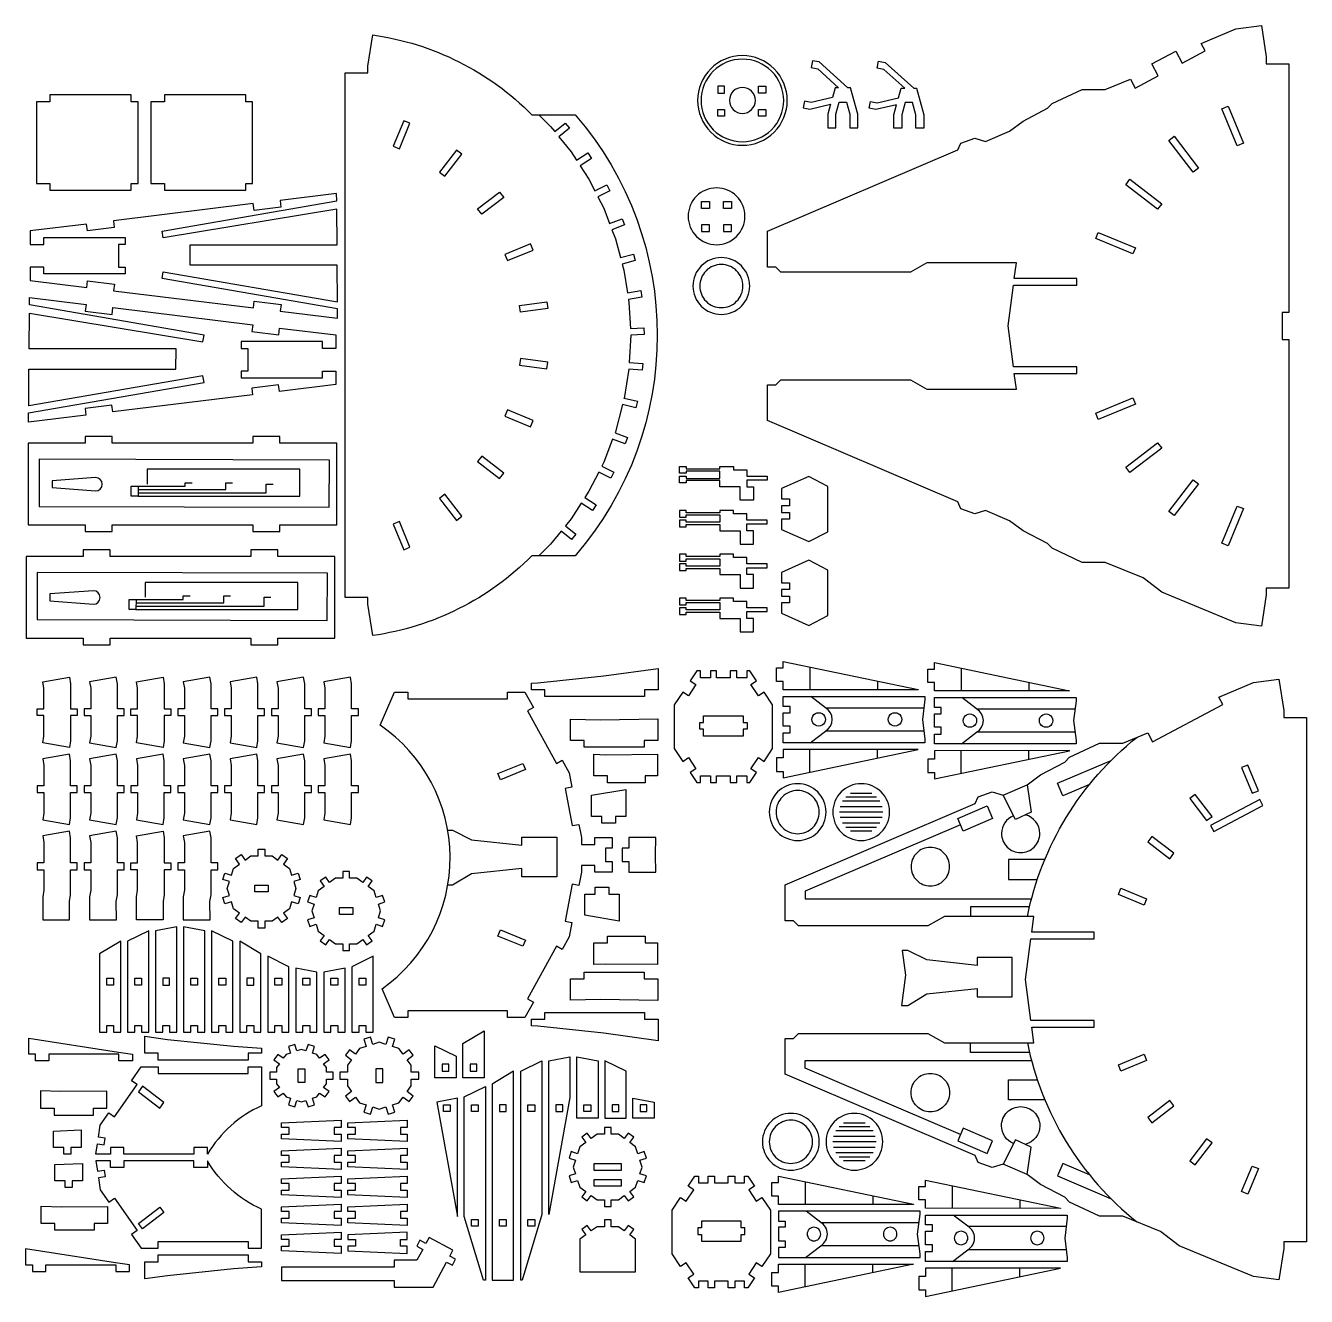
# Model space of a CAD drawing. Extents: x -686 to 269, y -233 to 145.
# Drawn here: x -302.1 to 77.5, y -233.5 to 143.1 of the extents above; entities that cross this region are included whole.
import ezdxf

# ---------------------------------------------------------------- set-up
doc = ezdxf.new("R2010")
doc.units = 0
doc.header["$MEASUREMENT"] = 0
doc.layers.add('CUT', color=18, linetype='CONTINUOUS')
doc.layers.add('ENGRAVE', color=1, linetype='CONTINUOUS')

msp = doc.modelspace()

# ---------------------------------------------------------------- linework, layer by layer
at = {"layer": 'CUT'}
for points in [[(-82.22, 26.08), (-82.22, 36.71), (-79.76, 36.71), (-78.28, 38.18), (-39.9, 38.18), (-34.98, 35.43), (-8.48, 35.43), (-9.09, 40.01), (9.43, 40.01), (9.43, 42.01), (-9.35, 42.01), (-10.95, 54.13), (-9.35, 66.23), (9.43, 66.23), (9.43, 68.23), (-9.09, 68.23), (-8.48, 72.83), (-34.98, 72.83), (-39.9, 70.07), (-78.28, 70.07), (-79.76, 71.55), (-82.22, 71.55), (-82.22, 82.18), (-25.83, 106.29), (-24.98, 108.28), (-20.82, 109.79), (-17.62, 108.81), (-10.49, 111.9), (-6.51, 114.79), (0.71, 118.62), (2.09, 120.02), (10.99, 124.23), (17.87, 124.23), (25.32, 127.27), (26.74, 124.61), (33.59, 128.25), (31.71, 131.78), (38.77, 135.54), (40.65, 132), (47.5, 135.65), (46.31, 137.88), (56.59, 142.14), (64.13, 143.13), (65.6, 133.84), (65.6, 131.84), (72.29, 131.84), (72.29, 58.13), (70.29, 58.13), (70.29, 50.13), (72.29, 50.13), (72.29, -23.59), (65.6, -23.59), (65.6, -25.59), (64.13, -34.88), (56.59, -33.88), (34.61, -24.78), (29.09, -20.55), (17.87, -15.98), (10.99, -15.98), (2.09, -11.77), (0.71, -10.36), (-6.51, -6.54), (-10.49, -3.64), (-17.62, -0.55), (-20.82, -1.54), (-24.98, -0.02), (-25.83, 1.97)], [(-71.65, 118.75), (-69.69, 118.36), (-63.53, 119.83), (-64.35, 116.85), (-64.35, 112.85), (-61.98, 112.85), (-61.98, 116.85), (-60.98, 120.49), (-58.85, 120.49), (-57.85, 116.85), (-57.85, 112.85), (-55.49, 112.85), (-55.49, 116.85), (-57.65, 124.72), (-58.44, 124.72), (-66.94, 132.36), (-68.9, 132.74), (-69.31, 130.67), (-67.35, 130.29), (-61.15, 124.72), (-62.18, 124.72), (-62.97, 121.86), (-69.3, 120.36), (-71.26, 120.74)], [(-52.08, 118.62), (-51.69, 120.62), (-49.73, 120.23), (-43.4, 121.73), (-42.61, 124.6), (-41.58, 124.6), (-47.78, 130.16), (-49.74, 130.54), (-49.34, 132.61), (-47.38, 132.23), (-38.87, 124.6), (-38.09, 124.6), (-35.92, 116.72), (-35.92, 112.72), (-38.28, 112.72), (-38.28, 116.72), (-39.29, 120.36), (-41.42, 120.36), (-42.42, 116.72), (-42.42, 112.72), (-44.78, 112.72), (-44.78, 116.72), (-43.96, 119.7), (-50.12, 118.24)], [(-298.92, 96.37), (-294.92, 96.37), (-294.92, 94.37), (-270.79, 94.37), (-270.79, 96.37), (-268.79, 96.37), (-268.79, 120.58), (-270.79, 120.58), (-270.79, 122.58), (-294.92, 122.58), (-294.92, 120.58), (-298.92, 120.58)], [(-264.99, 96.36), (-260.99, 96.36), (-260.99, 94.36), (-236.86, 94.36), (-236.86, 96.36), (-234.86, 96.36), (-234.86, 120.57), (-236.86, 120.57), (-236.86, 122.57), (-260.99, 122.57), (-260.99, 120.57), (-264.99, 120.57)], [(-97.01, 125.14), (-97.01, 123.14), (-94.98, 123.14), (-94.98, 125.14)], [(-84.86, 125.14), (-82.75, 125.14), (-82.75, 123.14), (-84.86, 123.14)], [(-97.01, 118.28), (-94.98, 118.28), (-94.98, 116.28), (-97.01, 116.28)], [(-84.86, 118.28), (-82.75, 118.28), (-82.75, 116.28), (-84.86, 116.28)], [(56.98, 107.51), (52.43, 118.48), (54.28, 119.25), (58.82, 108.27)], [(-193.19, 107.36), (-191.34, 106.6), (-188.2, 114.2), (-190.04, 114.96)], [(36.72, 109.11), (38.3, 110.33), (45.54, 100.9), (43.95, 99.68)], [(-179.45, 99.73), (-177.87, 98.52), (-172.86, 105.04), (-174.45, 106.26)], [(23.97, 95.99), (25.19, 97.58), (34.61, 90.35), (33.39, 88.76)], [(-300.76, 67.56), (-284, 65.52), (-283.76, 67.51), (-275.82, 66.53), (-276.06, 64.55), (-234.6, 59.5), (-234.36, 61.48), (-226.42, 60.51), (-226.66, 58.52), (-209.66, 56.45), (-209.69, 59.19), (-261.68, 68.17), (-261.34, 70.14), (-209.7, 61.29), (-209.79, 72.18), (-253.31, 72.18), (-253.36, 78.18), (-209.83, 78.18), (-209.92, 88.73), (-261.34, 80.22), (-261.68, 82.19), (-209.93, 91.2), (-209.95, 93.4), (-226.71, 91.35), (-226.47, 89.37), (-234.41, 88.39), (-234.65, 90.37), (-276.11, 85.3), (-275.87, 83.32), (-283.81, 82.35), (-284.05, 84.33), (-300.76, 82.29), (-300.76, 78.3), (-296.76, 78.3), (-296.76, 80.3), (-272.63, 80.3), (-272.63, 78.3), (-274.63, 78.3), (-274.63, 71.55), (-272.63, 71.55), (-272.63, 69.55), (-296.76, 69.55), (-296.76, 71.55), (-300.76, 71.55)], [(-166.94, 87.22), (-168.16, 88.81), (-161.63, 93.81), (-160.42, 92.23)], [(-101.77, 88.96), (-101.77, 90.96), (-99.41, 90.96), (-99.41, 88.96)], [(-95.28, 88.96), (-95.28, 90.96), (-92.91, 90.96), (-92.91, 88.96)], [(-101.77, 84.11), (-101.77, 82.11), (-99.41, 82.11), (-99.41, 84.11)], [(-92.91, 82.11), (-92.91, 84.11), (-95.28, 84.11), (-95.28, 82.11)], [(15.05, 80.02), (15.81, 81.87), (26.79, 77.32), (26.03, 75.47)], [(-159.31, 73.48), (-151.71, 76.63), (-152.48, 78.48), (-160.07, 75.33)], [(-301.24, 25.63), (-301.22, 28.37), (-249.22, 37.35), (-249.56, 39.32), (-301.2, 30.47), (-301.12, 41.36), (-257.59, 41.36), (-257.54, 47.36), (-301.07, 47.36), (-300.99, 57.92), (-249.56, 49.4), (-249.22, 51.37), (-300.97, 60.38), (-300.95, 62.58), (-284.19, 60.53), (-284.44, 58.55), (-276.5, 57.57), (-276.25, 59.56), (-234.79, 54.49), (-235.04, 52.5), (-227.1, 51.53), (-226.85, 53.51), (-210.14, 51.47), (-210.14, 47.48), (-214.14, 47.48), (-214.14, 49.48), (-238.27, 49.48), (-238.27, 47.48), (-236.27, 47.48), (-236.27, 40.74), (-238.27, 40.74), (-238.27, 38.74), (-214.14, 38.74), (-214.14, 40.74), (-210.14, 40.74), (-210.14, 36.75), (-226.9, 34.71), (-227.15, 36.69), (-235.09, 35.72), (-234.84, 33.73), (-276.3, 28.68), (-276.55, 30.66), (-284.49, 29.69), (-284.24, 27.7)], [(-155.49, 58.24), (-155.76, 60.22), (-147.6, 61.29), (-147.34, 59.31)], [(-155.76, 42.53), (-147.6, 41.45), (-147.34, 43.44), (-155.49, 44.51)], [(15.81, 26.39), (15.05, 28.24), (26.03, 32.78), (26.79, 30.94)], [(-160.07, 27.42), (-152.48, 24.27), (-151.71, 26.12), (-159.31, 29.26)], [(-301.39, -4.83), (-284.5, -4.83), (-284.5, -6.83), (-276.5, -6.83), (-276.5, -4.83), (-234.74, -4.83), (-234.74, -6.83), (-226.74, -6.83), (-226.74, -4.83), (-209.85, -4.83), (-209.85, 19.38), (-226.74, 19.38), (-226.74, 21.38), (-234.74, 21.38), (-234.74, 19.38), (-276.5, 19.38), (-276.5, 21.38), (-284.5, 21.38), (-284.5, 19.38), (-301.39, 19.38)], [(23.97, 12.26), (33.39, 19.5), (34.61, 17.91), (25.19, 10.68)], [(-168.16, 13.94), (-161.63, 8.93), (-160.42, 10.52), (-166.94, 15.53)], [(-108.36, 7.62), (-108.36, 9.62), (-106.36, 9.62), (-106.36, 8.95), (-96.36, 8.95), (-96.36, 11.12), (-106.36, 11.12), (-106.36, 10.46), (-108.36, 10.46), (-108.36, 12.46), (-106.36, 12.46), (-106.36, 11.79), (-96.36, 11.79), (-96.36, 12.46), (-92.36, 12.46), (-92.36, 11.46), (-88.36, 11.46), (-88.36, 9.62), (-82.36, 9.62), (-82.36, 8.46), (-88.36, 8.46), (-88.36, 6.46), (-86.36, 6.46), (-86.36, 2.46), (-90.36, 2.46), (-90.36, 6.46), (-96.36, 6.46), (-96.36, 8.29), (-106.36, 8.29), (-106.36, 7.62)], [(-78.1, -6.2), (-69.98, -9.79), (-64.37, -6.84), (-64.37, 6.54), (-69.98, 9.5), (-78.1, 5.91), (-78.1, 2.85), (-75.72, 2.85), (-75.72, 0.85), (-78.1, 0.85), (-78.1, -1.15), (-75.72, -1.15), (-75.72, -3.15), (-78.1, -3.15)], [(36.72, -0.85), (43.95, 8.57), (45.54, 7.35), (38.3, -2.07)], [(-179.45, 3.01), (-174.45, -3.51), (-172.86, -2.29), (-177.87, 4.23)], [(52.43, -10.23), (56.98, 0.75), (58.82, -0.01), (54.28, -10.99)], [(-108.36, -5.38), (-106.36, -5.38), (-106.36, -4.71), (-96.36, -4.71), (-96.36, -6.54), (-90.36, -6.54), (-90.36, -10.54), (-86.36, -10.54), (-86.36, -6.54), (-88.36, -6.54), (-88.36, -4.54), (-82.36, -4.54), (-82.36, -3.38), (-88.36, -3.38), (-88.36, -1.54), (-92.36, -1.54), (-92.36, -0.54), (-96.36, -0.54), (-96.36, -1.21), (-106.36, -1.21), (-106.36, -0.54), (-108.36, -0.54), (-108.36, -2.54), (-106.36, -2.54), (-106.36, -1.88), (-96.36, -1.88), (-96.36, -4.05), (-106.36, -4.05), (-106.36, -3.38), (-108.36, -3.38)], [(-190.04, -12.21), (-188.2, -11.45), (-191.34, -3.85), (-193.19, -4.62)], [(-302, -38.39), (-285.11, -38.39), (-285.11, -40.39), (-277.11, -40.39), (-277.11, -38.39), (-235.35, -38.39), (-235.35, -40.39), (-227.35, -40.39), (-227.35, -38.39), (-210.46, -38.39), (-210.46, -14.18), (-227.35, -14.18), (-227.35, -12.18), (-235.35, -12.18), (-235.35, -14.18), (-277.11, -14.18), (-277.11, -12.18), (-285.11, -12.18), (-285.11, -14.18), (-302, -14.18)], [(-108.36, -16.38), (-108.36, -18.38), (-106.36, -18.38), (-106.36, -17.71), (-96.36, -17.71), (-96.36, -19.54), (-90.36, -19.54), (-90.36, -23.54), (-86.36, -23.54), (-86.36, -19.54), (-88.36, -19.54), (-88.36, -17.54), (-82.36, -17.54), (-82.36, -16.38), (-88.36, -16.38), (-88.36, -14.54), (-92.36, -14.54), (-92.36, -13.54), (-96.36, -13.54), (-96.36, -14.21), (-106.36, -14.21), (-106.36, -13.54), (-108.36, -13.54), (-108.36, -15.54), (-106.36, -15.54), (-106.36, -14.88), (-96.36, -14.88), (-96.36, -17.04), (-106.36, -17.04), (-106.36, -16.38)], [(-78.1, -31.02), (-69.98, -34.61), (-64.37, -31.66), (-64.37, -18.27), (-69.98, -15.32), (-78.1, -18.91), (-78.1, -21.97), (-75.72, -21.97), (-75.72, -23.97), (-78.1, -23.97), (-78.1, -25.97), (-75.72, -25.97), (-75.72, -27.97), (-78.1, -27.97)], [(-108.36, -29.38), (-108.36, -31.38), (-106.36, -31.38), (-106.36, -30.71), (-96.36, -30.71), (-96.36, -32.54), (-90.36, -32.54), (-90.36, -36.54), (-86.36, -36.54), (-86.36, -32.54), (-88.36, -32.54), (-88.36, -30.54), (-82.36, -30.54), (-82.36, -29.38), (-88.36, -29.38), (-88.36, -27.54), (-92.36, -27.54), (-92.36, -26.54), (-96.36, -26.54), (-96.36, -27.21), (-106.36, -27.21), (-106.36, -26.54), (-108.36, -26.54), (-108.36, -28.54), (-106.36, -28.54), (-106.36, -27.87), (-96.36, -27.87), (-96.36, -30.04), (-106.36, -30.04), (-106.36, -29.38)], [(-79.56, -51.21), (-79.56, -47.21), (-77.56, -47.21), (-77.56, -45.3), (-37.57, -53.65), (-37.57, -53.7), (-77.56, -53.67), (-77.56, -51.21)], [(-152.19, -53.71), (-152.19, -51.77), (-150.3, -51.64), (-130.74, -49.58), (-114.65, -47.38), (-114.65, -53.71), (-118.66, -53.71), (-118.66, -55.71), (-148.2, -55.71), (-148.2, -53.71)], [(-107.35, -74.91), (-105.69, -73.8), (-103.47, -77.13), (-105.14, -78.24), (-103.18, -81.19), (-102.11, -81.19), (-102.11, -79.19), (-99.18, -79.19), (-99.18, -81.19), (-97.31, -81.19), (-97.31, -79.19), (-93.31, -79.19), (-93.31, -81.19), (-91.31, -81.19), (-91.31, -79.19), (-88.38, -79.19), (-88.38, -81.19), (-87.43, -81.19), (-85.48, -78.24), (-87.14, -77.13), (-84.93, -73.8), (-83.26, -74.91), (-80.74, -71.11), (-80.74, -58.19), (-83.26, -54.4), (-84.93, -55.5), (-87.14, -52.17), (-85.48, -51.07), (-87.43, -48.12), (-88.38, -48.12), (-88.38, -50.12), (-91.31, -50.12), (-91.31, -48.12), (-93.31, -48.12), (-93.31, -50.12), (-97.31, -50.12), (-97.31, -48.12), (-99.18, -48.12), (-99.18, -50.12), (-102.11, -50.12), (-102.11, -48.12), (-103.18, -48.12), (-105.14, -51.07), (-103.47, -52.17), (-105.69, -55.5), (-107.35, -54.4), (-109.87, -58.19), (-109.87, -71.11)], [(-34.76, -51.55), (-34.76, -47.55), (-32.76, -47.55), (-32.76, -45.65), (7.23, -54), (7.23, -54.04), (-32.76, -54.02), (-32.76, -51.55)], [(-297.03, -69.4), (-296.69, -67.43), (-296.69, -61.35), (-298.69, -61.35), (-298.69, -59.35), (-296.69, -59.35), (-296.69, -53.26), (-297.03, -51.29), (-289.15, -49.93), (-288.81, -51.9), (-288.81, -59.35), (-286.81, -59.35), (-286.81, -61.35), (-288.81, -61.35), (-288.81, -68.8), (-289.15, -70.77)], [(-283.15, -69.4), (-275.26, -70.77), (-274.92, -68.8), (-274.92, -61.35), (-272.92, -61.35), (-272.92, -59.35), (-274.92, -59.35), (-274.92, -51.9), (-275.26, -49.93), (-283.15, -51.29), (-282.81, -53.26), (-282.81, -59.35), (-284.81, -59.35), (-284.81, -61.35), (-282.81, -61.35), (-282.81, -67.43)], [(-269.26, -69.4), (-268.92, -67.43), (-268.92, -61.35), (-270.92, -61.35), (-270.92, -59.35), (-268.92, -59.35), (-268.92, -53.26), (-269.26, -51.29), (-261.38, -49.93), (-261.04, -51.9), (-261.04, -59.35), (-259.04, -59.35), (-259.04, -61.35), (-261.04, -61.35), (-261.04, -68.8), (-261.38, -70.77)], [(-255.38, -69.4), (-247.5, -70.77), (-247.16, -68.8), (-247.16, -61.35), (-245.16, -61.35), (-245.16, -59.35), (-247.16, -59.35), (-247.16, -51.9), (-247.5, -49.93), (-255.38, -51.29), (-255.04, -53.26), (-255.04, -59.35), (-257.04, -59.35), (-257.04, -61.35), (-255.04, -61.35), (-255.04, -67.43)], [(-241.5, -69.4), (-233.62, -70.77), (-233.28, -68.8), (-233.28, -61.35), (-231.28, -61.35), (-231.28, -59.35), (-233.28, -59.35), (-233.28, -51.9), (-233.62, -49.93), (-241.5, -51.29), (-241.16, -53.26), (-241.16, -59.35), (-243.16, -59.35), (-243.16, -61.35), (-241.16, -61.35), (-241.16, -67.43)], [(-227.62, -69.4), (-219.74, -70.77), (-219.4, -68.8), (-219.4, -61.35), (-217.4, -61.35), (-217.4, -59.35), (-219.4, -59.35), (-219.4, -51.9), (-219.74, -49.93), (-227.62, -51.29), (-227.28, -53.26), (-227.28, -59.35), (-229.28, -59.35), (-229.28, -61.35), (-227.28, -61.35), (-227.28, -67.43)], [(-213.74, -69.4), (-205.86, -70.77), (-205.51, -68.8), (-205.51, -61.35), (-203.51, -61.35), (-203.51, -59.35), (-205.51, -59.35), (-205.51, -51.9), (-205.86, -49.93), (-213.74, -51.29), (-213.4, -53.26), (-213.4, -59.35), (-215.4, -59.35), (-215.4, -61.35), (-213.4, -61.35), (-213.4, -67.43)], [(-77.04, -167.64), (-77.04, -157.01), (-74.58, -157.01), (-73.1, -155.54), (-34.72, -155.54), (-29.8, -158.29), (-3.31, -158.29), (-3.91, -153.7), (14.61, -153.7), (14.61, -151.72), (-4.17, -151.72), (-5.77, -139.59), (-4.17, -127.49), (14.61, -127.49), (14.61, -125.49), (-3.91, -125.49), (-3.31, -120.89), (-29.8, -120.89), (-34.72, -123.65), (-73.1, -123.65), (-74.58, -122.17), (-77.04, -122.17), (-77.04, -111.54), (-20.66, -87.43), (-19.8, -85.44), (-15.64, -83.93), (-12.44, -84.91), (-5.31, -81.82), (-1.33, -78.93), (5.89, -75.1), (7.27, -73.7), (16.16, -69.49), (23.05, -69.49), (30.5, -66.46), (31.91, -69.12), (52.68, -58.07), (51.49, -55.84), (61.76, -51.58), (69.31, -50.59), (70.78, -59.88), (70.78, -61.88), (77.47, -61.88), (77.47, -217.31), (70.78, -217.31), (70.78, -219.31), (69.31, -228.6), (61.76, -227.6), (39.79, -218.5), (34.27, -214.27), (23.05, -209.7), (16.16, -209.7), (7.27, -205.49), (5.89, -204.08), (-1.33, -200.26), (-5.31, -197.37), (-12.44, -194.28), (-15.64, -195.26), (-19.8, -193.74), (-20.66, -191.75)], [(-77.56, -69.4), (-77.56, -66.48), (-75.56, -66.48), (-75.56, -64.48), (-77.56, -64.48), (-77.56, -60.48), (-75.56, -60.48), (-75.56, -58.6), (-77.56, -58.6), (-77.56, -55.67), (-35.57, -55.67), (-35.57, -56.6), (-36.35, -62.48), (-35.57, -68.35), (-35.57, -69.4)], [(-32.76, -69.75), (-32.76, -66.82), (-30.76, -66.82), (-30.76, -64.82), (-32.76, -64.82), (-32.76, -60.82), (-30.76, -60.82), (-30.76, -58.95), (-32.76, -58.95), (-32.76, -56.02), (9.23, -56.02), (9.23, -56.95), (8.46, -62.82), (9.23, -68.7), (9.23, -69.75)], [(-140.6, -68.73), (-140.6, -62.4), (-131.74, -62.63), (-114.79, -62.31), (-114.79, -68.73), (-118.79, -68.73), (-118.79, -70.73), (-136.6, -70.73), (-136.6, -68.73)], [(-101.18, -67.4), (-101.18, -65.4), (-102.28, -65.4), (-102.28, -63.4), (-101.18, -63.4), (-101.18, -61.4), (-89.43, -61.4), (-89.43, -63.4), (-88.28, -63.4), (-88.28, -65.4), (-89.43, -65.4), (-89.43, -67.4)], [(-79.56, -77.87), (-77.56, -77.87), (-77.56, -79.78), (-37.57, -71.43), (-37.57, -71.38), (-77.56, -71.4), (-77.56, -73.87), (-79.56, -73.87)], [(-34.76, -78.22), (-32.76, -78.22), (-32.76, -80.12), (7.23, -71.77), (7.23, -71.73), (-32.76, -71.75), (-32.76, -74.22), (-34.76, -74.22)], [(-297.03, -92.24), (-289.15, -93.6), (-288.81, -91.63), (-288.81, -84.18), (-286.81, -84.18), (-286.81, -82.18), (-288.81, -82.18), (-288.81, -74.74), (-289.15, -72.77), (-297.03, -74.13), (-296.69, -76.1), (-296.69, -82.18), (-298.69, -82.18), (-298.69, -84.18), (-296.69, -84.18), (-296.69, -90.27)], [(-283.15, -92.24), (-275.26, -93.6), (-274.92, -91.63), (-274.92, -84.18), (-272.92, -84.18), (-272.92, -82.18), (-274.92, -82.18), (-274.92, -74.74), (-275.26, -72.77), (-283.15, -74.13), (-282.81, -76.1), (-282.81, -82.18), (-284.81, -82.18), (-284.81, -84.18), (-282.81, -84.18), (-282.81, -90.27)], [(-269.26, -92.24), (-261.38, -93.6), (-261.04, -91.63), (-261.04, -84.18), (-259.04, -84.18), (-259.04, -82.18), (-261.04, -82.18), (-261.04, -74.74), (-261.38, -72.77), (-269.26, -74.13), (-268.92, -76.1), (-268.92, -82.18), (-270.92, -82.18), (-270.92, -84.18), (-268.92, -84.18), (-268.92, -90.27)], [(-255.38, -92.24), (-247.5, -93.6), (-247.16, -91.63), (-247.16, -84.18), (-245.16, -84.18), (-245.16, -82.18), (-247.16, -82.18), (-247.16, -74.74), (-247.5, -72.77), (-255.38, -74.13), (-255.04, -76.1), (-255.04, -82.18), (-257.04, -82.18), (-257.04, -84.18), (-255.04, -84.18), (-255.04, -90.27)], [(-241.5, -92.24), (-233.62, -93.6), (-233.28, -91.63), (-233.28, -84.18), (-231.28, -84.18), (-231.28, -82.18), (-233.28, -82.18), (-233.28, -74.74), (-233.62, -72.77), (-241.5, -74.13), (-241.16, -76.1), (-241.16, -82.18), (-243.16, -82.18), (-243.16, -84.18), (-241.16, -84.18), (-241.16, -90.27)], [(-227.62, -92.24), (-219.74, -93.6), (-219.4, -91.63), (-219.4, -84.18), (-217.4, -84.18), (-217.4, -82.18), (-219.4, -82.18), (-219.4, -74.74), (-219.74, -72.77), (-227.62, -74.13), (-227.28, -76.1), (-227.28, -82.18), (-229.28, -82.18), (-229.28, -84.18), (-227.28, -84.18), (-227.28, -90.27)], [(-213.74, -92.24), (-205.86, -93.6), (-205.51, -91.63), (-205.51, -84.18), (-203.51, -84.18), (-203.51, -82.18), (-205.51, -82.18), (-205.51, -74.74), (-205.86, -72.77), (-213.74, -74.13), (-213.4, -76.1), (-213.4, -82.18), (-215.4, -82.18), (-215.4, -84.18), (-213.4, -84.18), (-213.4, -90.27)], [(-161.36, -80.39), (-162.13, -78.55), (-154.78, -75.5), (-154.01, -77.35)], [(-133.68, -72.81), (-130.18, -72.94), (-114.88, -72.79), (-114.88, -79.23), (-118.51, -79.23), (-118.51, -81.23), (-129.68, -81.23), (-129.68, -79.23), (-133.68, -79.23)], [(61.39, -84.37), (63.24, -83.6), (60.09, -76.01), (58.24, -76.77)], [(-134.43, -91.22), (-134.43, -84.97), (-124.21, -83.22), (-124.21, -91.22), (-127.32, -91.22), (-127.32, -93.22), (-131.32, -93.22), (-131.32, -91.22)], [(42.91, -85.93), (47.91, -92.45), (49.5, -91.23), (44.49, -84.71)], [(50.03, -95.72), (64.61, -87.97), (63.67, -86.21), (49.1, -93.95)], [(-297.03, -121.82), (-289.07, -121.82), (-289.15, -116.44), (-288.81, -114.47), (-288.81, -107.02), (-286.81, -107.02), (-286.81, -105.02), (-288.81, -105.02), (-288.81, -97.57), (-289.15, -95.6), (-297.03, -96.96), (-296.69, -98.93), (-296.69, -105.02), (-298.69, -105.02), (-298.69, -107.02), (-296.69, -107.02), (-296.69, -113.1), (-297.03, -115.07)], [(-283.15, -121.82), (-275.19, -121.82), (-275.26, -116.44), (-274.92, -114.47), (-274.92, -107.02), (-272.92, -107.02), (-272.92, -105.02), (-274.92, -105.02), (-274.92, -97.57), (-275.26, -95.6), (-283.15, -96.96), (-282.81, -98.93), (-282.81, -105.02), (-284.81, -105.02), (-284.81, -107.02), (-282.81, -107.02), (-282.81, -113.1), (-283.15, -115.07)], [(-269.26, -121.82), (-269.26, -115.07), (-268.92, -113.1), (-268.92, -107.02), (-270.92, -107.02), (-270.92, -105.02), (-268.92, -105.02), (-268.92, -98.93), (-269.26, -96.96), (-261.38, -95.6), (-261.04, -97.57), (-261.04, -105.02), (-259.04, -105.02), (-259.04, -107.02), (-261.04, -107.02), (-261.04, -114.47), (-261.38, -116.44), (-261.31, -121.82)], [(-255.38, -121.82), (-247.43, -121.82), (-247.5, -116.44), (-247.16, -114.47), (-247.16, -107.02), (-245.16, -107.02), (-245.16, -105.02), (-247.16, -105.02), (-247.16, -97.57), (-247.5, -95.6), (-255.38, -96.96), (-255.04, -98.93), (-255.04, -105.02), (-257.04, -105.02), (-257.04, -107.02), (-255.04, -107.02), (-255.04, -113.1), (-255.38, -115.07)], [(-125.32, -104.62), (-123.32, -104.62), (-123.32, -107.73), (-115.32, -107.73), (-115.43, -102.62), (-115.32, -97.51), (-123.32, -97.51), (-123.32, -100.62), (-125.32, -100.62)], [(30.46, -98.74), (36.99, -103.75), (38.2, -102.16), (31.68, -97.15)], [(-243.64, -115.26), (-241.74, -114.65), (-242.41, -112.6), (-241.74, -110.55), (-243.64, -109.94), (-243.03, -108.03), (-241.12, -108.65), (-240.46, -106.61), (-238.72, -105.34), (-239.89, -103.72), (-238.28, -102.55), (-237.1, -104.17), (-235.36, -102.9), (-233.21, -102.9), (-233.21, -100.9), (-231.21, -100.9), (-231.21, -102.9), (-229.06, -102.9), (-227.32, -104.17), (-226.14, -102.55), (-224.52, -103.72), (-225.7, -105.34), (-223.96, -106.61), (-223.29, -108.65), (-221.39, -108.03), (-220.77, -109.94), (-222.67, -110.55), (-222.01, -112.6), (-222.67, -114.65), (-220.77, -115.26), (-221.39, -117.17), (-223.29, -116.55), (-223.96, -118.6), (-225.7, -119.86), (-224.52, -121.48), (-226.14, -122.65), (-227.32, -121.04), (-229.06, -122.3), (-231.21, -122.3), (-231.21, -124.3), (-233.21, -124.3), (-233.21, -122.3), (-235.36, -122.3), (-237.1, -121.04), (-238.28, -122.65), (-239.89, -121.48), (-238.72, -119.86), (-240.46, -118.6), (-241.12, -116.55), (-243.03, -117.17)], [(-218.55, -121.9), (-217.93, -123.8), (-216.03, -123.18), (-215.37, -125.23), (-213.63, -126.5), (-214.8, -128.11), (-213.18, -129.29), (-212.01, -127.67), (-210.27, -128.94), (-208.12, -128.94), (-208.12, -130.94), (-206.12, -130.94), (-206.12, -128.94), (-203.96, -128.94), (-202.22, -127.67), (-201.05, -129.29), (-199.43, -128.11), (-200.61, -126.5), (-198.86, -125.23), (-198.2, -123.18), (-196.3, -123.8), (-195.68, -121.9), (-197.58, -121.28), (-196.92, -119.24), (-197.58, -117.19), (-195.68, -116.57), (-196.3, -114.67), (-198.2, -115.29), (-198.86, -113.24), (-200.61, -111.98), (-199.43, -110.36), (-201.05, -109.18), (-202.22, -110.8), (-203.96, -109.54), (-206.12, -109.54), (-206.12, -107.54), (-208.12, -107.54), (-208.12, -109.54), (-210.27, -109.54), (-212.01, -110.8), (-213.18, -109.18), (-214.8, -110.36), (-213.63, -111.98), (-215.37, -113.24), (-216.03, -115.29), (-217.93, -114.67), (-218.55, -116.57), (-216.65, -117.19), (-217.32, -119.24), (-216.65, -121.28)], [(-234.21, -113.6), (-234.21, -111.6), (-230.21, -111.6), (-230.21, -113.6)], [(-136.38, -120.48), (-136.38, -114.23), (-133.27, -114.23), (-133.27, -112.23), (-129.27, -112.23), (-129.27, -114.23), (-126.16, -114.23), (-126.16, -122.23)], [(29.36, -117.48), (21.76, -114.34), (22.52, -112.49), (30.12, -115.64)], [(-209.12, -120.24), (-209.12, -118.24), (-205.12, -118.24), (-205.12, -120.24)], [(-271.89, -155.19), (-269.74, -155.19), (-269.74, -153.19), (-267.74, -153.19), (-267.74, -155.19), (-265.59, -155.19), (-265.59, -125.12), (-271.89, -128.19)], [(-263.59, -155.19), (-261.44, -155.19), (-261.44, -153.19), (-259.44, -153.19), (-259.44, -155.19), (-257.28, -155.19), (-257.28, -123.95), (-263.59, -125.12)], [(-255.28, -155.19), (-253.13, -155.19), (-253.13, -153.19), (-251.13, -153.19), (-251.13, -155.19), (-248.98, -155.19), (-248.98, -125.12), (-255.28, -123.95)], [(-246.98, -155.19), (-244.83, -155.19), (-244.83, -153.19), (-242.83, -153.19), (-242.83, -155.19), (-240.68, -155.19), (-240.68, -128.19), (-246.98, -125.12)], [(-162.13, -126.67), (-161.36, -124.82), (-154.01, -127.86), (-154.78, -129.71)], [(-278.04, -155.19), (-278.04, -153.19), (-276.04, -153.19), (-276.04, -155.19), (-273.89, -155.19), (-273.89, -128.19), (-280.19, -131.97), (-280.19, -155.19)], [(-238.68, -155.19), (-236.53, -155.19), (-236.53, -153.19), (-234.53, -153.19), (-234.53, -155.19), (-232.37, -155.19), (-232.37, -131.97), (-238.68, -128.19)], [(-133.68, -135.1), (-133.68, -128.69), (-129.68, -128.69), (-129.68, -126.69), (-118.51, -126.69), (-118.51, -128.69), (-114.88, -128.69), (-114.88, -135.12), (-130.18, -134.98)], [(-230.37, -155.19), (-228.22, -155.19), (-228.22, -153.19), (-226.22, -153.19), (-226.22, -155.19), (-224.07, -155.19), (-224.07, -135.75), (-230.37, -132.68)], [(-205.46, -155.19), (-203.31, -155.19), (-203.31, -153.19), (-201.31, -153.19), (-201.31, -155.19), (-199.16, -155.19), (-199.16, -132.68), (-205.46, -135.75)], [(-42.53, -147.26), (-40.68, -147.26), (-35.04, -143.84), (-20.06, -142.26), (-20.06, -144.72), (-9.73, -144.72), (-9.73, -133.01), (-20.06, -133.01), (-20.06, -135.37), (-35.04, -133.77), (-40.68, -130.96), (-42.3, -130.96), (-41.34, -138.23)], [(-222.07, -155.19), (-219.92, -155.19), (-219.92, -153.19), (-217.92, -153.19), (-217.92, -155.19), (-215.77, -155.19), (-215.77, -137.35), (-222.07, -136.18)], [(-213.77, -155.19), (-211.62, -155.19), (-211.62, -153.19), (-209.62, -153.19), (-209.62, -155.19), (-207.46, -155.19), (-207.46, -136.18), (-213.77, -137.35)], [(-278.04, -141.19), (-278.04, -139.19), (-276.04, -139.19), (-276.04, -141.19)], [(-269.74, -141.19), (-269.74, -139.19), (-267.74, -139.19), (-267.74, -141.19)], [(-259.44, -139.19), (-261.44, -139.19), (-261.44, -141.19), (-259.44, -141.19)], [(-253.13, -141.19), (-253.13, -139.19), (-251.13, -139.19), (-251.13, -141.19)], [(-244.83, -141.19), (-244.83, -139.19), (-242.83, -139.19), (-242.83, -141.19)], [(-236.53, -141.19), (-234.53, -141.19), (-234.53, -139.19), (-236.53, -139.19)], [(-228.22, -141.19), (-228.22, -139.19), (-226.22, -139.19), (-226.22, -141.19)], [(-219.92, -141.19), (-219.92, -139.19), (-217.92, -139.19), (-217.92, -141.19)], [(-211.62, -141.19), (-211.62, -139.19), (-209.62, -139.19), (-209.62, -141.19)], [(-203.31, -141.19), (-203.31, -139.19), (-201.31, -139.19), (-201.31, -141.19)], [(-140.6, -145.72), (-140.6, -139.39), (-136.6, -139.39), (-136.6, -137.39), (-118.79, -137.39), (-118.79, -139.39), (-114.79, -139.39), (-114.79, -145.8), (-131.74, -145.49)], [(-152.19, -153.3), (-152.19, -151.35), (-148.19, -151.35), (-148.19, -149.35), (-118.66, -149.35), (-118.66, -151.35), (-114.65, -151.35), (-114.65, -157.68), (-130.74, -155.48), (-150.3, -153.42)], [(-172.53, -168.68), (-172.53, -158.53), (-166.23, -154.74), (-166.23, -168.68)], [(-301.2, -161.7), (-301.2, -156.89), (-274.61, -161.13), (-270.46, -161.7), (-270.46, -163.7), (-274.46, -163.7), (-274.46, -161.7), (-295.2, -161.7), (-295.2, -163.7), (-299.2, -163.7), (-299.2, -161.7)], [(-266.79, -161.43), (-266.79, -156.37), (-260.06, -157.29), (-240.52, -159.35), (-232.18, -159.91), (-232.18, -161.43), (-236.18, -161.43), (-236.18, -163.43), (-262.79, -163.43), (-262.79, -161.43)], [(-227.35, -174.36), (-225.74, -173.19), (-224.92, -174.32), (-223.59, -174.75), (-224.21, -176.65), (-222.3, -177.27), (-221.69, -175.37), (-220.36, -175.8), (-219.03, -175.37), (-218.41, -177.27), (-216.51, -176.65), (-217.13, -174.75), (-215.8, -174.32), (-214.98, -173.19), (-213.37, -174.36), (-212.19, -172.75), (-213.81, -171.57), (-212.99, -170.44), (-212.99, -169.05), (-210.99, -169.05), (-210.99, -167.05), (-212.99, -167.05), (-212.99, -165.65), (-213.81, -164.52), (-212.19, -163.35), (-213.37, -161.73), (-214.98, -162.9), (-215.8, -161.78), (-217.13, -161.34), (-216.51, -159.44), (-218.41, -158.82), (-219.03, -160.73), (-220.36, -160.3), (-221.69, -160.73), (-222.3, -158.82), (-224.21, -159.44), (-223.59, -161.34), (-224.92, -161.78), (-225.74, -162.9), (-227.35, -161.73), (-228.53, -163.35), (-226.91, -164.52), (-227.73, -165.65), (-227.73, -167.05), (-229.73, -167.05), (-229.73, -169.05), (-227.73, -169.05), (-227.73, -170.44), (-226.91, -171.57), (-228.53, -172.75)], [(-206.17, -175.73), (-204.33, -174.4), (-203.12, -176.07), (-201.15, -176.71), (-201.85, -178.87), (-199.95, -179.48), (-199.25, -177.33), (-197.29, -177.97), (-195.32, -177.33), (-194.62, -179.48), (-192.72, -178.87), (-193.42, -176.71), (-191.46, -176.07), (-190.24, -174.4), (-188.41, -175.73), (-187.23, -174.11), (-189.07, -172.78), (-187.85, -171.11), (-187.85, -169.05), (-185.59, -169.05), (-185.59, -167.05), (-187.85, -167.05), (-187.85, -164.98), (-189.07, -163.31), (-187.23, -161.98), (-188.41, -160.36), (-190.24, -161.69), (-191.46, -160.02), (-193.42, -159.38), (-192.72, -157.23), (-194.62, -156.61), (-195.32, -158.77), (-197.29, -158.13), (-199.25, -158.77), (-199.95, -156.61), (-201.85, -157.23), (-201.15, -159.38), (-203.12, -160.02), (-204.33, -161.69), (-206.17, -160.36), (-207.34, -161.98), (-205.51, -163.31), (-206.72, -164.98), (-206.72, -167.05), (-208.99, -167.05), (-208.99, -169.05), (-206.72, -169.05), (-206.72, -171.11), (-205.51, -172.78), (-207.34, -174.11)], [(-180.84, -168.68), (-180.84, -159.23), (-174.53, -162.3), (-174.53, -168.68)], [(-147.08, -209.17), (-147.08, -163.67), (-140.78, -162.5), (-140.78, -174.5)], [(-138.78, -180.68), (-138.78, -162.5), (-132.47, -163.67), (-132.47, -180.68)], [(29.36, -161.7), (30.12, -163.55), (22.52, -166.7), (21.76, -164.85)], [(-219.36, -166.05), (-219.36, -170.05), (-221.36, -170.05), (-221.36, -166.05)], [(-198.29, -170.05), (-196.29, -170.05), (-196.29, -166.05), (-198.29, -166.05)], [(-176.68, -166.68), (-176.68, -164.68), (-178.68, -164.68), (-178.68, -166.68)], [(-168.38, -166.68), (-168.38, -164.68), (-170.38, -164.68), (-170.38, -166.68)], [(-157.5, -228.67), (-157.5, -166.74), (-163.81, -170.52), (-163.81, -228.67)], [(-155.38, -228.67), (-155.38, -166.74), (-149.08, -163.67), (-149.08, -209.17), (-154.92, -228.67)], [(-130.47, -180.68), (-124.17, -180.68), (-124.17, -166.74), (-130.47, -163.67)], [(-297.67, -177.71), (-293.67, -177.71), (-293.67, -179.71), (-282.03, -179.71), (-282.03, -177.71), (-278.03, -177.71), (-278.03, -172.65), (-291.65, -172.75), (-297.67, -172.52)], [(-261.13, -176.05), (-267.44, -171.21), (-268.66, -172.8), (-262.35, -177.64)], [(-165.81, -228.67), (-166.42, -228.67), (-172.11, -209.83), (-172.11, -174.29), (-165.81, -171.23)], [(-174.11, -209.83), (-174.11, -174.73), (-180.25, -175.87)], [(-178.26, -178.68), (-178.26, -176.68), (-176.26, -176.68), (-176.26, -178.68)], [(-169.96, -178.68), (-169.96, -176.68), (-167.96, -176.68), (-167.96, -178.68)], [(-159.65, -176.68), (-161.65, -176.68), (-161.65, -178.68), (-159.65, -178.68)], [(-153.23, -178.68), (-153.23, -176.68), (-151.23, -176.68), (-151.23, -178.68)], [(-144.93, -178.68), (-142.93, -178.68), (-142.93, -176.68), (-144.93, -176.68)], [(-136.63, -178.68), (-136.63, -176.68), (-134.63, -176.68), (-134.63, -178.68)], [(-128.32, -178.68), (-126.32, -178.68), (-126.32, -176.68), (-128.32, -176.68)], [(-122.17, -180.68), (-122.17, -174.73), (-115.87, -175.9), (-115.87, -180.68)], [(-118.02, -178.68), (-118.02, -176.68), (-120.02, -176.68), (-120.02, -178.68)], [(30.46, -180.45), (31.68, -182.03), (38.2, -177.03), (36.99, -175.44)], [(-226.24, -186.79), (-226.24, -185.39), (-223.99, -185.39), (-223.99, -183.39), (-226.24, -183.39), (-226.24, -182), (-208.61, -181.24), (-208.61, -183.39), (-210.63, -183.39), (-210.63, -185.39), (-208.61, -185.39), (-208.61, -187.54)], [(-206.61, -186.79), (-206.61, -185.39), (-204.37, -185.39), (-204.37, -183.39), (-206.61, -183.39), (-206.61, -182), (-188.99, -181.24), (-188.99, -183.39), (-191.01, -183.39), (-191.01, -185.39), (-188.99, -185.39), (-188.99, -187.54)], [(-293.87, -189.33), (-293.87, -184.48), (-285.66, -184.15), (-285.66, -189.33), (-288.76, -189.33), (-288.76, -191.33), (-290.76, -191.33), (-290.76, -189.33)], [(-140.41, -199.69), (-138.51, -199.07), (-137.84, -201.11), (-136.1, -202.38), (-137.28, -204), (-135.66, -205.17), (-134.48, -203.55), (-132.74, -204.82), (-130.59, -204.82), (-130.59, -206.82), (-128.59, -206.82), (-128.59, -204.82), (-126.44, -204.82), (-124.7, -203.55), (-123.52, -205.17), (-121.9, -204), (-123.08, -202.38), (-121.34, -201.11), (-120.67, -199.07), (-118.77, -199.69), (-118.15, -197.78), (-120.06, -197.17), (-119.39, -195.12), (-120.06, -193.07), (-118.15, -192.45), (-118.77, -190.55), (-120.67, -191.17), (-121.34, -189.12), (-123.08, -187.86), (-121.9, -186.24), (-123.52, -185.07), (-124.7, -186.68), (-126.44, -185.42), (-128.59, -185.42), (-128.59, -183.42), (-130.59, -183.42), (-130.59, -185.42), (-132.74, -185.42), (-134.48, -186.68), (-135.66, -185.07), (-137.28, -186.24), (-136.1, -187.86), (-137.84, -189.12), (-138.51, -191.17), (-140.41, -190.55), (-141.03, -192.45), (-139.12, -193.07), (-139.79, -195.12), (-139.12, -197.17), (-141.03, -197.78)], [(-226.24, -195.09), (-226.24, -193.7), (-223.99, -193.7), (-223.99, -191.7), (-226.24, -191.7), (-226.24, -190.3), (-208.61, -189.54), (-208.61, -191.7), (-210.63, -191.7), (-210.63, -193.7), (-208.61, -193.7), (-208.61, -195.85)], [(-206.61, -195.09), (-206.61, -193.7), (-204.37, -193.7), (-204.37, -191.7), (-206.61, -191.7), (-206.61, -190.3), (-188.99, -189.54), (-188.99, -191.7), (-191.01, -191.7), (-191.01, -193.7), (-188.99, -193.7), (-188.99, -195.85)], [(42.91, -193.26), (44.49, -194.48), (49.5, -187.95), (47.91, -186.74)], [(-293.48, -199.22), (-293.48, -194.37), (-285.27, -194.04), (-285.27, -199.22), (-288.37, -199.22), (-288.37, -201.22), (-290.37, -201.22), (-290.37, -199.22)], [(-133.59, -196.12), (-133.59, -194.12), (-125.59, -194.12), (-125.59, -196.12)], [(58.24, -202.41), (61.39, -194.82), (63.24, -195.58), (60.09, -203.18)], [(-226.24, -203.39), (-226.24, -202), (-223.99, -202), (-223.99, -200), (-226.24, -200), (-226.24, -198.6), (-208.61, -197.85), (-208.61, -200), (-210.63, -200), (-210.63, -202), (-208.61, -202), (-208.61, -204.15)], [(-206.61, -203.39), (-206.61, -202), (-204.37, -202), (-204.37, -200), (-206.61, -200), (-206.61, -198.6), (-188.99, -197.85), (-188.99, -200), (-191.01, -200), (-191.01, -202), (-188.99, -202), (-188.99, -204.15)], [(-133.59, -200.79), (-133.59, -198.79), (-125.59, -198.79), (-125.59, -200.79)], [(-103.82, -230.9), (-105.77, -227.96), (-104.11, -226.85), (-106.32, -223.52), (-107.99, -224.62), (-110.51, -220.83), (-110.51, -207.91), (-107.99, -204.12), (-106.32, -205.22), (-104.11, -201.89), (-105.77, -200.79), (-103.82, -197.84), (-102.74, -197.84), (-102.74, -199.84), (-99.82, -199.84), (-99.82, -197.84), (-97.94, -197.84), (-97.94, -199.84), (-93.94, -199.84), (-93.94, -197.84), (-91.94, -197.84), (-91.94, -199.84), (-89.02, -199.84), (-89.02, -197.84), (-88.07, -197.84), (-86.11, -200.79), (-87.78, -201.89), (-85.56, -205.22), (-83.9, -204.12), (-81.38, -207.91), (-81.38, -220.83), (-83.9, -224.62), (-85.56, -223.52), (-87.78, -226.85), (-86.11, -227.96), (-88.07, -230.9), (-89.02, -230.9), (-89.02, -228.9), (-91.94, -228.9), (-91.94, -230.9), (-93.94, -230.9), (-93.94, -228.9), (-97.94, -228.9), (-97.94, -230.9), (-99.82, -230.9), (-99.82, -228.9), (-102.74, -228.9), (-102.74, -230.9)], [(-80.97, -203.73), (-80.97, -199.73), (-78.97, -199.73), (-78.97, -197.82), (-38.98, -206.17), (-38.98, -206.21), (-78.97, -206.19), (-78.97, -203.73)], [(-37.37, -204.89), (-37.37, -200.89), (-35.37, -200.89), (-35.37, -198.98), (4.62, -207.33), (4.62, -207.38), (-35.37, -207.36), (-35.37, -204.89)], [(-297.48, -211.86), (-297.48, -206.68), (-291.46, -206.9), (-277.84, -206.81), (-277.84, -211.86), (-281.83, -211.86), (-281.83, -213.86), (-293.48, -213.86), (-293.48, -211.86)], [(-268.66, -211.82), (-262.35, -206.98), (-261.13, -208.57), (-267.44, -213.41)], [(-226.24, -211.7), (-226.24, -210.3), (-223.99, -210.3), (-223.99, -208.3), (-226.24, -208.3), (-226.24, -206.91), (-208.61, -206.15), (-208.61, -208.3), (-210.63, -208.3), (-210.63, -210.3), (-208.61, -210.3), (-208.61, -212.45)], [(-206.61, -211.7), (-206.61, -210.3), (-204.37, -210.3), (-204.37, -208.3), (-206.61, -208.3), (-206.61, -206.91), (-188.99, -206.15), (-188.99, -208.3), (-191.01, -208.3), (-191.01, -210.3), (-188.99, -210.3), (-188.99, -212.45)], [(-78.97, -221.92), (-36.98, -221.92), (-36.98, -220.87), (-37.76, -214.99), (-36.98, -209.12), (-36.98, -208.19), (-78.97, -208.19), (-78.97, -211.12), (-76.97, -211.12), (-76.97, -212.99), (-78.97, -212.99), (-78.97, -216.99), (-76.97, -216.99), (-76.97, -218.99), (-78.97, -218.99)], [(-169.96, -212.68), (-169.96, -210.68), (-167.96, -210.68), (-167.96, -212.68)], [(-161.65, -212.68), (-161.65, -210.68), (-159.65, -210.68), (-159.65, -212.68)], [(-153.23, -212.68), (-153.23, -210.68), (-151.23, -210.68), (-151.23, -212.68)], [(-137.84, -226.19), (-121.34, -226.19), (-121.34, -216.52), (-123.08, -215.26), (-121.9, -213.64), (-123.52, -212.47), (-124.7, -214.08), (-126.44, -212.82), (-128.59, -212.82), (-128.59, -210.82), (-130.59, -210.82), (-130.59, -212.82), (-132.74, -212.82), (-134.48, -214.08), (-135.66, -212.47), (-137.28, -213.64), (-136.1, -215.26), (-137.84, -216.52)], [(-101.82, -217.12), (-90.07, -217.12), (-90.07, -215.12), (-88.92, -215.12), (-88.92, -213.12), (-90.07, -213.12), (-90.07, -211.12), (-101.82, -211.12), (-101.82, -213.12), (-102.92, -213.12), (-102.92, -215.12), (-101.82, -215.12)], [(-35.37, -223.08), (-35.37, -220.16), (-33.37, -220.16), (-33.37, -218.16), (-35.37, -218.16), (-35.37, -214.16), (-33.37, -214.16), (-33.37, -212.28), (-35.37, -212.28), (-35.37, -209.36), (6.62, -209.36), (6.62, -210.28), (5.85, -216.16), (6.62, -222.03), (6.62, -223.08)], [(-226.32, -228.76), (-192.85, -228.76), (-192.85, -230.76), (-181.34, -230.76), (-177.37, -223.29), (-175.61, -224.23), (-174.67, -222.47), (-176.43, -221.53), (-175.49, -219.76), (-182.56, -216.01), (-183.5, -217.77), (-185.26, -216.83), (-186.2, -218.6), (-184.43, -219.54), (-186.15, -222.76), (-192.85, -222.76), (-192.85, -224.76), (-226.32, -224.76)], [(-226.24, -220), (-226.24, -218.61), (-223.99, -218.61), (-223.99, -216.61), (-226.24, -216.61), (-226.24, -215.21), (-208.61, -214.45), (-208.61, -216.61), (-210.63, -216.61), (-210.63, -218.61), (-208.61, -218.61), (-208.61, -220.76)], [(-206.61, -220), (-188.99, -220.76), (-188.99, -218.61), (-191.01, -218.61), (-191.01, -216.61), (-188.99, -216.61), (-188.99, -214.45), (-206.61, -215.21), (-206.61, -216.61), (-204.37, -216.61), (-204.37, -218.61), (-206.61, -218.61)], [(-302.12, -224.13), (-300.12, -224.13), (-300.12, -226.13), (-296.12, -226.13), (-296.12, -224.13), (-275.37, -224.13), (-275.37, -226.13), (-271.38, -226.13), (-271.38, -224.13), (-275.52, -223.56), (-302.12, -219.32)], [(-266.79, -228.25), (-266.79, -223.19), (-262.79, -223.19), (-262.79, -221.19), (-236.18, -221.19), (-236.18, -223.19), (-232.18, -223.19), (-232.18, -224.72), (-240.52, -225.27), (-260.06, -227.33)], [(-80.97, -230.39), (-80.97, -226.39), (-78.97, -226.39), (-78.97, -223.92), (-38.98, -223.9), (-38.98, -223.94), (-78.97, -232.29), (-78.97, -230.39)], [(-37.37, -231.55), (-35.37, -231.55), (-35.37, -233.46), (4.62, -225.11), (4.62, -225.06), (-35.37, -225.08), (-35.37, -227.55), (-37.37, -227.55)]]:
    msp.add_lwpolyline(points, close=True, dxfattribs=at)
for points in [[(-139.2, -13.95), (-152.04, -13.95, -0.163707), (-199.22, -37.63), (-200.68, -28.34), (-200.68, -26.34), (-207.42, -26.34), (-207.42, 129.09), (-200.69, 129.09), (-200.69, 131.09), (-199.22, 140.37, -0.163804), (-152.04, 116.7), (-139.2, 116.7, -0.371837)], [(-89.68, 134.24, 0.414214), (-102.96, 120.95, 0.414214), (-89.68, 107.67, 0.414214), (-76.39, 120.95, 0.414214)], [(-97.34, 95.05, 0.414214), (-105.76, 86.63, 0.414214), (-97.34, 78.21, 0.414214), (-88.93, 86.63, 0.414214)], [(-95.92, 74.37, 0.414214), (-104.34, 65.96, 0.414214), (-95.92, 57.54, 0.414214), (-87.5, 65.96, 0.414214)], [(-95.92, 72.36, 0.414214), (-102.32, 65.96, 0.414214), (-95.92, 59.55, 0.414214), (-89.52, 65.96, 0.414214)], [(-196.49, -142.33, 0.524056), (-197.06, -64.22), (-192.83, -54.38), (-188.83, -54.38), (-188.83, -56.38), (-159.3, -56.38), (-159.3, -54.38), (-154.12, -54.38), (-151.62, -58.93), (-153.38, -59.89), (-144.82, -75.51), (-143.06, -74.55), (-140.99, -78.34), (-140.19, -82.58), (-142.16, -82.95), (-140.1, -93.93), (-138.14, -93.57), (-137.4, -97.5), (-137.4, -99.5), (-133.4, -99.5), (-133.4, -97.5), (-128.29, -97.5), (-128.29, -100.61), (-130.29, -100.61), (-130.29, -104.61), (-128.29, -104.61), (-128.29, -107.72), (-133.4, -107.72), (-133.4, -105.72), (-137.4, -105.72), (-137.4, -107.72), (-138.14, -111.65), (-140.1, -111.28), (-142.16, -122.26), (-140.19, -122.63), (-140.99, -126.88), (-143.06, -130.66), (-144.82, -129.7), (-153.38, -145.32), (-151.62, -146.28), (-154.12, -150.83), (-159.3, -150.83), (-159.3, -148.83), (-188.83, -148.83), (-188.83, -150.83), (-192.83, -150.83)], [(-73.31, -81.52, 0.414214), (-81.73, -89.93, 0.414214), (-73.31, -98.35, 0.414214), (-64.89, -89.93, 0.414214)], [(-54.47, -81.52, 0.414214), (-62.89, -89.93, 0.414214), (-54.47, -98.35, 0.414214), (-46.05, -89.93, 0.414214)], [(-73.31, -83.53, 0.414214), (-79.71, -89.93, 0.414214), (-73.31, -96.34, 0.414214), (-66.91, -89.93, 0.414214)], [(-33.98, -100.4, 0.414214), (-39.69, -106.11, 0.414214), (-33.98, -111.82, 0.414214), (-28.27, -106.11, 0.414214)], [(-232.18, -176.97, 0.155211), (-248.24, -191.31), (-248.24, -189.31), (-252.23, -189.31), (-252.23, -191.31), (-272.98, -191.31), (-272.98, -189.31), (-276.98, -189.31), (-276.98, -191.31), (-281.31, -191.31), (-280.84, -188.24), (-278.86, -188.55), (-278.56, -186.57), (-280.54, -186.27), (-279.99, -182.73), (-277.42, -179.08), (-275.78, -180.23), (-269.09, -170.7), (-270.73, -169.55), (-267.83, -165.43), (-262.79, -165.43), (-262.79, -167.43), (-236.18, -167.43), (-236.18, -165.43), (-232.18, -165.43)], [(-33.98, -178.78, -0.414214), (-39.69, -173.08, -0.414214), (-33.98, -167.37, -0.414214), (-28.27, -173.08, -0.414214)], [(-75.32, -179.22, 0.414214), (-83.74, -187.64, 0.414214), (-75.32, -196.06, 0.414214), (-66.9, -187.64, 0.414214)], [(-75.32, -181.24, 0.414214), (-81.72, -187.64, 0.414214), (-75.32, -194.04, 0.414214), (-68.92, -187.64, 0.414214)], [(-56.49, -179.22, 0.414214), (-64.9, -187.64, 0.414214), (-56.49, -196.06, 0.414214), (-48.07, -187.64, 0.414214)], [(-232.18, -207.65, -0.155211), (-248.24, -193.31), (-248.24, -195.31), (-252.23, -195.31), (-252.23, -193.31), (-272.98, -193.31), (-272.98, -195.31), (-276.98, -195.31), (-276.98, -193.31), (-281.31, -193.31), (-280.84, -196.38), (-278.86, -196.08), (-278.56, -198.05), (-280.54, -198.36), (-279.99, -201.89), (-277.42, -205.54), (-275.78, -204.39), (-269.09, -213.92), (-270.73, -215.07), (-267.83, -219.19), (-262.79, -219.19), (-262.79, -217.19), (-236.18, -217.19), (-236.18, -219.19), (-232.18, -219.19)]]:
    msp.add_lwpolyline(points, format="xyb", close=True, dxfattribs=at)
at = {"layer": 'ENGRAVE'}
for points in [[(-89.68, 133.19, 0.414214), (-101.92, 120.95, 0.414214), (-89.68, 108.71, 0.414214), (-77.43, 120.95, 0.414214)], [(-89.68, 124.8, 0.414214), (-93.52, 120.95, 0.414214), (-89.68, 117.11, 0.414214), (-85.83, 120.95, 0.414214)], [(-281.41, 5.22, 1), (-281.41, 9.22), (-294.29, 8.26), (-294.3, 6.26)], [(-282.02, -28.34, 1), (-282.02, -24.34), (-294.9, -25.3), (-294.91, -27.3)], [(-68.48, -212.99, 0.414214), (-70.48, -214.99, 0.414214), (-68.48, -216.99, 0.414214), (-66.48, -214.99, 0.414214)], [(-45.88, -212.99, 0.414214), (-47.88, -214.99, 0.414214), (-45.88, -216.99, 0.414214), (-43.88, -214.99, 0.414214)], [(-24.87, -214.16, 0.414214), (-26.87, -216.16, 0.414214), (-24.87, -218.16, 0.414214), (-22.87, -216.16, 0.414214)], [(-2.28, -214.16, 0.414214), (-4.28, -216.16, 0.414214), (-2.28, -218.16, 0.414214), (-0.28, -216.16, 0.414214)]]:
    msp.add_lwpolyline(points, format="xyb", close=True, dxfattribs=at)
for points in [[(-149.97, 116.7), (-146.55, 113.28), (-145.3, 111.73), (-142.19, 114.25), (-140.94, 112.7), (-144.04, 110.18), (-140.46, 105.75), (-138.86, 103.29), (-135.51, 105.47), (-134.42, 103.79), (-137.77, 101.61), (-135.18, 97.63), (-133.42, 94.17), (-129.86, 95.99), (-128.95, 94.2), (-132.51, 92.39), (-130.79, 89), (-129.06, 84.49), (-125.32, 85.92), (-124.61, 84.06), (-128.34, 82.62), (-127.32, 79.96), (-125.82, 74.38), (-121.96, 75.41), (-121.44, 73.48), (-125.3, 72.45), (-124.81, 70.61), (-123.76, 63.96), (-119.81, 64.59), (-119.49, 62.61), (-123.44, 61.99), (-123.3, 61.04), (-122.89, 53.37), (-118.9, 53.58), (-118.8, 51.58), (-122.79, 51.37), (-123.21, 43.29), (-119.22, 42.99), (-119.37, 40.99), (-123.36, 41.3), (-124.74, 32.59), (-124.7, 32.77), (-120.81, 31.83), (-121.28, 29.88), (-125.17, 30.83), (-127.32, 22.79), (-127.43, 22.49), (-123.7, 21.05), (-124.41, 19.19), (-128.15, 20.62), (-130.79, 13.75), (-131.36, 12.62), (-127.8, 10.8), (-128.71, 9.02), (-132.27, 10.83), (-135.18, 5.12), (-136.4, 3.25), (-133.04, 1.07), (-134.13, -0.6), (-137.49, 1.57), (-140.46, -3), (-142.15, -5.09), (-139.04, -7.6), (-140.3, -9.16), (-143.4, -6.64), (-146.55, -10.53), (-149.97, -13.95)], [(-268.8, 3.66), (-220.8, 3.66), (-220.8, 11.66), (-266.07, 11.66), (-266.07, 7.27)], [(-268.79, 5.66), (-242.8, 5.66), (-242.8, 7.66), (-240.8, 7.66)], [(-268.79, 6.66), (-254.79, 6.66), (-254.79, 7.66), (-252.79, 7.66)], [(-268.8, 4.66), (-230.8, 4.66), (-230.8, 7.27), (-228.8, 7.27)], [(-269.41, -29.9), (-221.41, -29.9), (-221.41, -21.9), (-266.68, -21.9), (-266.68, -26.29)], [(-269.41, -28.9), (-231.41, -28.9), (-231.41, -26.29), (-229.41, -26.29)], [(-269.4, -27.9), (-243.41, -27.9), (-243.41, -25.9), (-241.41, -25.9)], [(-269.4, -26.9), (-255.4, -26.9), (-255.4, -25.9), (-253.4, -25.9)], [(-69.66, -46.95), (-69.67, -53.68)], [(-24.86, -47.3), (-24.86, -54.03)], [(-49.6, -51.14), (-49.6, -53.69)], [(-4.8, -51.48), (-4.8, -54.04)], [(-69.58, -69.4), (-65.06, -65.94), (-64.24, -65.3), (-63.6, -64.48), (-63.2, -63.51), (-63.06, -62.48), (-63.2, -61.44), (-63.6, -60.48), (-64.24, -59.65), (-65.06, -59.01), (-69.41, -55.67)], [(-24.77, -69.75), (-20.26, -66.29), (-19.43, -65.65), (-18.8, -64.82), (-18.4, -63.86), (-18.26, -62.82), (-18.4, -61.79), (-18.8, -60.82), (-19.43, -59.99), (-20.26, -59.36), (-24.61, -56.02)], [(-65.06, -59.01), (-35.89, -59.01)], [(-20.26, -59.36), (8.92, -59.36)], [(-35.89, -65.94), (-65.06, -65.94)], [(8.92, -66.29), (-20.26, -66.29)], [(-69.66, -78.13), (-69.67, -71.4)], [(-49.6, -73.94), (-49.6, -71.39)], [(-24.86, -78.47), (-24.86, -71.74)], [(-4.8, -74.29), (-4.8, -71.73)], [(13.22, -81.72), (5.28, -85.11), (3.71, -81.4), (19.6, -74.62)], [(-5.31, -81.82), (-4.13, -89.99), (-8.78, -92.12), (-12.44, -84.91)], [(-48.93, -86.73), (-60.02, -86.73)], [(-59, -85.41), (-49.95, -85.41)], [(-51.27, -84.39), (-57.67, -84.39)], [(-48.07, -89.93), (-60.87, -89.93)], [(-60.66, -88.28), (-48.29, -88.28)], [(-25.07, -93.73), (-71.04, -113.39), (-71.04, -115.65), (-4, -115.65)], [(-48.29, -91.59), (-60.66, -91.59)], [(-60.02, -93.14), (-48.93, -93.14)], [(-49.95, -94.46), (-59, -94.46)], [(-177.01, -95.34), (-175.65, -95.34), (-170.01, -98.15), (-155.04, -99.75), (-155.04, -97.39), (-144.71, -97.39), (-144.71, -109.1), (-155.04, -109.1), (-155.04, -106.64), (-170.01, -108.22), (-175.65, -111.64), (-177.02, -111.64)], [(-57.67, -95.48), (-51.27, -95.48)], [(-10.8, -103.94), (-10.8, -109.94), (-2.28, -109.94)], [(-0.02, -103.94), (-10.8, -103.94)], [(-4.59, -118), (-22.12, -118), (-22.12, -120.89)], [(-4.59, -161.18), (-22.12, -161.18), (-22.12, -158.29)], [(-25.07, -185.46), (-71.04, -165.8), (-71.04, -163.54), (-4, -163.54)], [(-10.8, -175.25), (-10.8, -169.25), (-2.28, -169.25)], [(-0.02, -175.25), (-10.8, -175.25)], [(-53.28, -182.1), (-59.69, -182.1)], [(-62.67, -185.98), (-50.3, -185.98)], [(-50.94, -184.44), (-62.03, -184.44)], [(-61.01, -183.11), (-51.96, -183.11)], [(-50.08, -187.64), (-62.89, -187.64)], [(-50.3, -189.3), (-62.67, -189.3)], [(-5.31, -197.37), (-4.13, -189.19), (-8.78, -187.06), (-12.44, -194.28)], [(-62.03, -190.84), (-50.94, -190.84)], [(-51.96, -192.17), (-61.01, -192.17)], [(-59.69, -193.18), (-53.28, -193.18)], [(13.22, -197.47), (5.28, -194.07), (3.71, -197.78), (19.6, -204.57)], [(-71.08, -199.47), (-71.08, -206.2)], [(-27.47, -200.63), (-27.48, -207.36)], [(-51.01, -203.66), (-51.01, -206.21)], [(-7.41, -204.82), (-7.41, -207.37)], [(-66.48, -211.53), (-37.3, -211.53)], [(-22.87, -212.69), (6.3, -212.69)], [(-37.3, -218.46), (-66.48, -218.46)], [(6.3, -219.62), (-22.87, -219.62)], [(-71.08, -230.65), (-71.08, -223.92)], [(-51.01, -226.46), (-51.01, -223.9)], [(-27.47, -231.81), (-27.48, -225.08)], [(-7.41, -227.62), (-7.41, -225.07)]]:
    msp.add_lwpolyline(points, dxfattribs=at)
for points in [[(-212.12, 0.38), (-212.07, 14.38), (-298.07, 14.67), (-298.11, 0.67)], [(-270.79, 6.67), (-268.79, 6.66), (-268.8, 3.66), (-270.8, 3.67)], [(-212.73, -33.18), (-212.68, -19.18), (-298.67, -18.89), (-298.72, -32.89)], [(-271.4, -26.89), (-269.4, -26.9), (-269.41, -29.9), (-271.41, -29.89)], [(-67.06, -60.48), (-66.55, -60.54), (-66.06, -60.74), (-65.65, -61.06), (-65.33, -61.48), (-65.13, -61.96), (-65.06, -62.48), (-65.13, -62.99), (-65.33, -63.48), (-65.65, -63.89), (-66.06, -64.21), (-66.55, -64.41), (-67.06, -64.48), (-67.58, -64.41), (-68.06, -64.21), (-68.48, -63.89), (-68.8, -63.48), (-69, -62.99), (-69.06, -62.48), (-69, -61.96), (-68.8, -61.48), (-68.48, -61.06), (-68.06, -60.74), (-67.58, -60.54)], [(-42.74, -61.48), (-42.54, -61.96), (-42.47, -62.48), (-42.54, -62.99), (-42.74, -63.48), (-43.05, -63.89), (-43.47, -64.21), (-43.95, -64.41), (-44.47, -64.48), (-44.99, -64.41), (-45.47, -64.21), (-45.88, -63.89), (-46.2, -63.48), (-46.4, -62.99), (-46.47, -62.48), (-46.4, -61.96), (-46.2, -61.48), (-45.88, -61.06), (-45.47, -60.74), (-44.99, -60.54), (-44.47, -60.48), (-43.95, -60.54), (-43.47, -60.74), (-43.05, -61.06)], [(-22.26, -60.82), (-21.74, -60.89), (-21.26, -61.09), (-20.85, -61.41), (-20.53, -61.82), (-20.33, -62.3), (-20.26, -62.82), (-20.33, -63.34), (-20.53, -63.82), (-20.85, -64.24), (-21.26, -64.55), (-21.74, -64.75), (-22.26, -64.82), (-22.78, -64.75), (-23.26, -64.55), (-23.67, -64.24), (-23.99, -63.82), (-24.19, -63.34), (-24.26, -62.82), (-24.19, -62.3), (-23.99, -61.82), (-23.67, -61.41), (-23.26, -61.09), (-22.78, -60.89)], [(2.27, -63.34), (2.07, -63.82), (1.75, -64.24), (1.34, -64.55), (0.85, -64.75), (0.34, -64.82), (-0.18, -64.75), (-0.66, -64.55), (-1.08, -64.24), (-1.4, -63.82), (-1.6, -63.34), (-1.66, -62.82), (-1.6, -62.3), (-1.4, -61.82), (-1.08, -61.41), (-0.66, -61.09), (-0.18, -60.89), (0.34, -60.82), (0.85, -60.89), (1.34, -61.09), (1.75, -61.41), (2.07, -61.82), (2.27, -62.3), (2.34, -62.82)], [(-25.87, -91.87), (-17.09, -88.11), (-15.51, -91.82), (-24.28, -95.57)], [(-25.87, -187.32), (-17.09, -191.07), (-15.51, -187.37), (-24.28, -183.62)]]:
    msp.add_lwpolyline(points, close=True, dxfattribs=at)
for points in [[(-5.23, -120.89, -0.175706), (27.21, -67.8)], [(-9.34, -91.03, 0.305654), (-12.88, -96.28, 0.414214), (-7.21, -101.95, 0.414214), (-1.54, -96.28, 0.344622), (-5.84, -90.78)], [(-5.23, -158.29, 0.175706), (27.21, -211.39)], [(-9.34, -188.16, -0.305654), (-12.88, -182.9, -0.414214), (-7.21, -177.23, -0.414214), (-1.54, -182.9, -0.344622), (-5.84, -188.41)], [(-70.99, -221.92), (-66.48, -218.46, 0.57735), (-66.48, -211.53), (-70.82, -208.19)], [(-27.39, -223.08), (-22.87, -219.62, 0.57735), (-22.87, -212.69), (-27.22, -209.36)]]:
    msp.add_lwpolyline(points, format="xyb", dxfattribs=at)

doc.saveas('drawing.dxf')
